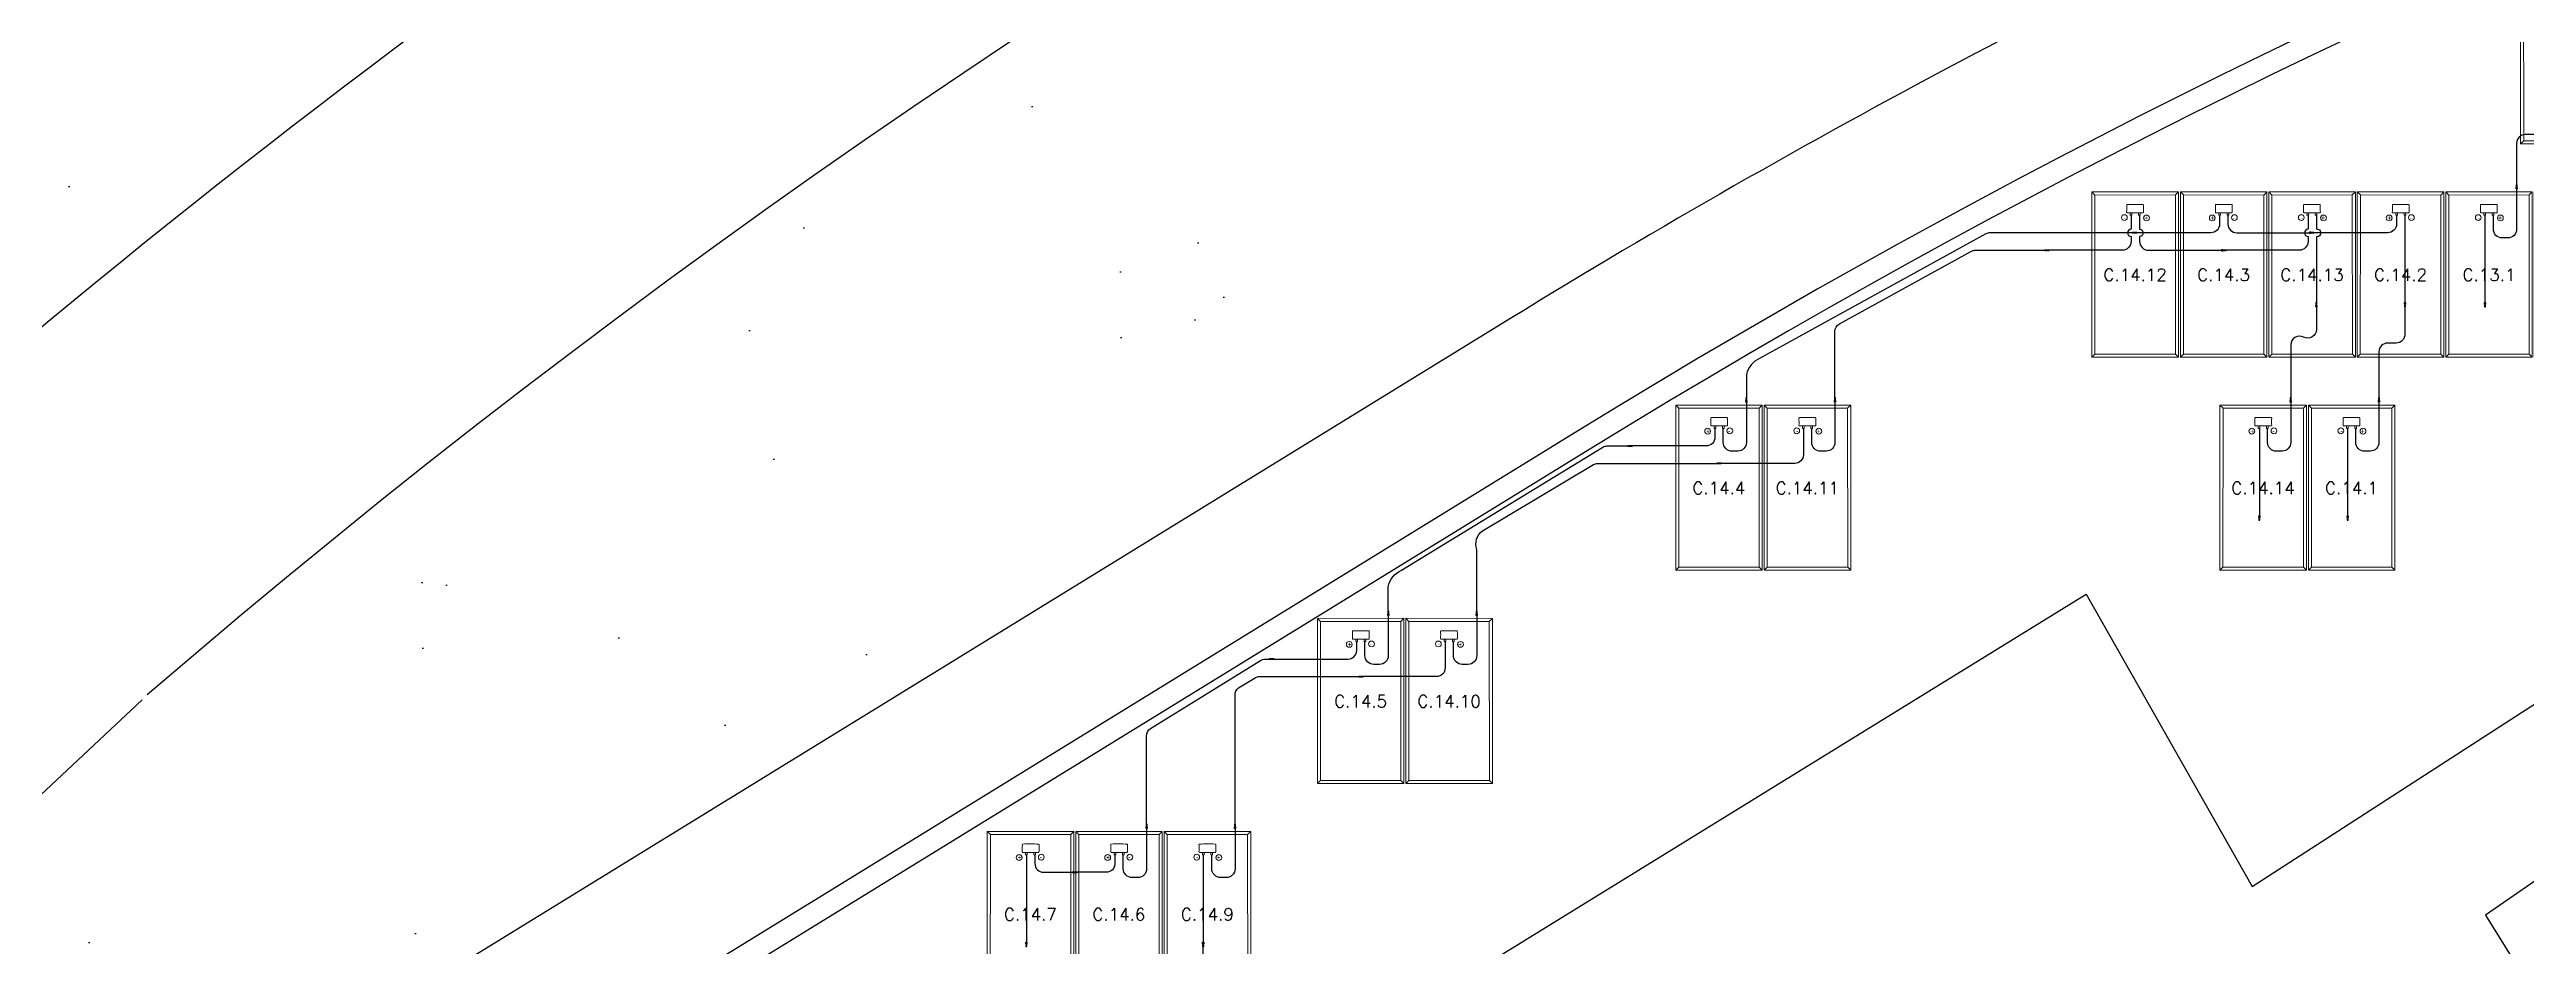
# Model space of a CAD drawing. Header units: metres. Extents: x 1796 to 2240, y -1398 to -999.
# Drawn here: x 1906.41 to 1934.77, y -1201.86 to -1191.6 of the extents above; entities that cross this region are included whole.
import ezdxf

# ---------------------------------------------------------------- set-up
doc = ezdxf.new("R2010")
doc.units = ezdxf.units.M
doc.header["$MEASUREMENT"] = 0
for name, color, linetype in [('ARQUITETURA', 253, 'CONTINUOUS'), ('CABO_MODULO_FV', 7, 'CONTINUOUS'), ('CABO_ORION_FV', 7, 'CONTINUOUS'), ('CONECTOR_MODULO_FV', 3, 'CONTINUOUS'), ('MÓDULOS FV', 7, 'CONTINUOUS')]:
    doc.layers.add(name, color=color, linetype=linetype)
doc.layers.add('MOD_ALOCADOS_A', color=5, linetype='CONTINUOUS', lineweight=9)
doc.layers.add('MODULOS_PV', color=2, linetype='CONTINUOUS', lineweight=9)
doc.styles.add('R120-500', font='romans.shx', dxfattribs={"height": 1.5})
pattern_1 = [(350.62296, (1466.5355, -762.2295), (4.08992, 4.08927), [0, -4.56, 0, -5.1, 0, -4.875]), (320.623, (1466.5355, -762.2295), (9.808834, 1.91215), [0, -2.46, 0, -4.11, 0, -1.575]), (280.623, (1464.013, -759.536), (6.39856, -6.807323), [0, -1.5, 0, -5.4, 0, -7.05]), (270.623, (1464.013, -759.536), (8.08648, -4.78256), [0, -0.75, 0, -3.54, 0, -4.05])]

# ---------------------------------------------------------------- blocks, each defined once
blk = doc.blocks.new('modulo')
at = {"layer": 'MODULOS_PV', "color": 8}
for p, q in [((-0.751, 2.014), (-0.753, 2.063)), ((-1.381, 1.342), (-1.43, 1.34)), ((0.577, 0.769), (0.626, 0.771)), ((-0.053, 0.097), (-0.051, 0.048))]:
    blk.add_line(p, q, dxfattribs=at)
for points in [[(-1.43, 1.34), (-0.753, 2.063), (0.626, 0.771), (-0.051, 0.048)], [(-1.381, 1.342), (-0.751, 2.014), (0.577, 0.769), (-0.053, 0.097)]]:
    blk.add_lwpolyline(points, close=True, dxfattribs=at)
for points in [[(-0.956, 1.498), (-0.935, 1.478), (-0.922, 1.492), (-0.943, 1.512)], [(-0.878, 1.581), (-0.857, 1.562), (-0.87, 1.548), (-0.891, 1.567)]]:
    blk.add_lwpolyline(points, dxfattribs=at)
at = {"layer": 'MODULOS_PV', "color": 1}
blk.add_circle((-0.963, 1.403), 0.0332, dxfattribs=at)
at = {"layer": 'MODULOS_PV', "color": 8}
blk.add_circle((-0.793, 1.591), 0.0332, dxfattribs=at)
blk.add_open_spline([(-0.986, 1.473), (-1.006, 1.493), (-1.027, 1.512), (-1.048, 1.532), (-1.048, 1.532), (-1.049, 1.534), (-1.049, 1.536), (-1.048, 1.538), (-1.048, 1.539), (-1.007, 1.583), (-0.966, 1.627), (-0.925, 1.67), (-0.924, 1.671), (-0.922, 1.672), (-0.919, 1.672), (-0.918, 1.671), (-0.917, 1.671), (-0.897, 1.652), (-0.876, 1.632), (-0.855, 1.613), (-0.855, 1.612), (-0.854, 1.611), (-0.854, 1.608), (-0.855, 1.606), (-0.855, 1.605), (-0.896, 1.561), (-0.937, 1.518), (-0.978, 1.474), (-0.979, 1.473), (-0.981, 1.472), (-0.984, 1.472), (-0.985, 1.473), (-0.986, 1.473)], degree=3, knots=[0, 0, 0, 0, 1, 1, 1, 1.002534, 1.003925, 1.008052, 1.008052, 1.008052, 2.008052, 2.008052, 2.008052, 2.012179, 2.01357, 2.016104, 2.016104, 2.016104, 3.016104, 3.016104, 3.016104, 3.018638, 3.02003, 3.024156, 3.024156, 3.024156, 4.024156, 4.024156, 4.024156, 4.028283, 4.029675, 4.032208, 4.032208, 4.032208, 4.032208], dxfattribs=at)
at = {"layer": 'MODULOS_PV', "color": 1, "insert": (-0.997, 1.409), "char_height": 0.0572, "width": 0.10748, "attachment_point": 1, "rotation": 46.8722}
blk.add_mtext('+', dxfattribs=at)
at = {"layer": 'MODULOS_PV', "color": 8, "insert": (-0.827, 1.597), "char_height": 0.0572, "width": 0.10748, "attachment_point": 1, "rotation": 46.8722}
blk.add_mtext('-', dxfattribs=at)
blk = doc.blocks.new('CONECTOR_PLACA')
at = {"layer": 'CONECTOR_MODULO_FV'}
blk.add_hatch(color=256, dxfattribs=at).paths.add_polyline_path([(-0.001, -0.018), (0.001, -0.018), (0.001, -0.024), (0, -0.024), (-0.001, -0.024)])
for p, q in [((0, 0), (-0.006, 0)), ((-0.006, 0), (-0.006, -0.018)), ((0.006, 0), (0, 0)), ((0.006, -0.018), (0.006, 0)), ((-0.006, -0.018), (0.006, -0.018)), ((-0.001, -0.018), (-0.001, -0.024)), ((0.001, -0.018), (0.001, -0.024))]:
    blk.add_line(p, q, dxfattribs=at)
for points in [[(-0.002, -0.018), (-0.002, -0.022), (-0.001, -0.023), (-0.001, -0.024), (0, -0.024)], [(0.002, -0.018), (0.002, -0.022), (0.001, -0.023), (0.001, -0.024), (0, -0.024)]]:
    blk.add_lwpolyline(points, dxfattribs=at)
blk = doc.blocks.new('CONECTOR ORION')
at = {"layer": 'CONECTOR_MODULO_FV', "true_color": 0xf8d731}
blk.add_hatch(color=40, dxfattribs=at).paths.add_polyline_path([(-537.822, -669.536), (-537.822, -669.538), (-537.816, -669.538), (-537.816, -669.537), (-537.816, -669.536)])
at = {"layer": 'CONECTOR_MODULO_FV', "color": 40, "true_color": 0xf8d731}
for p, q in [((-537.84, -669.537), (-537.84, -669.531)), ((-537.84, -669.531), (-537.822, -669.531)), ((-537.84, -669.543), (-537.84, -669.537)), ((-537.822, -669.543), (-537.84, -669.543)), ((-537.822, -669.531), (-537.822, -669.543)), ((-537.822, -669.536), (-537.816, -669.536)), ((-537.822, -669.538), (-537.816, -669.538))]:
    blk.add_line(p, q, dxfattribs=at)
for points in [[(-537.822, -669.534), (-537.818, -669.534), (-537.817, -669.536), (-537.816, -669.536), (-537.816, -669.537)], [(-537.822, -669.539), (-537.818, -669.539), (-537.817, -669.538), (-537.816, -669.538), (-537.816, -669.537)]]:
    blk.add_lwpolyline(points, dxfattribs=at)

msp = doc.modelspace()

# ---------------------------------------------------------------- hatches: boundary and pattern name
at = {"layer": 'ARQUITETURA'}
h = msp.add_hatch(dxfattribs=at)
h.set_pattern_fill('AR-SAND', color=116, scale=3, angle=-46.877, style=0)
h.set_pattern_definition(pattern_1)
h.paths.add_polyline_path([(1891.75, -1141.193), (1888.66, -1142.838), (1888.588, -1142.707), (1881.655, -1146.67), (1877.849, -1149.014), (1869.565, -1154.557), (1860.873, -1161.087), (1867.94, -1168.633), (1875.757, -1161.312), (1880.303, -1166.166), (1872.486, -1173.487), (1898.849, -1201.637), (1903.517, -1197.278), (1907.791, -1193.574), (1912.186, -1190.252), (1918.103, -1186.33), (1925.755, -1182.075), (1930.989, -1179.637), (1936.113, -1177.587), (1941.154, -1175.876), (1944.014, -1175.034), (1940.631, -1161.343), (1937.353, -1148.129), (1930.376, -1149.86), (1929.53, -1147.315), (1924.436, -1149.124), (1920.723, -1150.593), (1915.46, -1152.903), (1911.172, -1154.985), (1907.912, -1156.607), (1902.792, -1159.154), (1901.106, -1159.994)])
h = msp.add_hatch(dxfattribs=at)
h.set_pattern_fill('AR-SAND', color=116, scale=3, angle=-46.877, style=0)
h.set_pattern_definition(pattern_1)
h.paths.add_polyline_path([(1968.94, -1175.477), (1969.026, -1177.396), (1972.992, -1177.314), (1980.864, -1177.776), (1990.307, -1179.19), (2001.352, -1181.259), (2001.722, -1179.297), (1989.318, -1176.97), (1984.284, -1176.065), (1972.707, -1175.345)])
h.paths.add_polyline_path([(1965.029, -1177.542), (1964.942, -1175.617), (1962.446, -1175.704), (1953.488, -1176.941), (1938.948, -1180.818), (1927.111, -1185.959), (1914.809, -1193.363), (1907.472, -1199.042), (1908.838, -1200.501), (1915.412, -1195.321), (1922.392, -1190.748), (1929.652, -1186.844), (1937.161, -1183.602), (1948.061, -1180.169), (1955.436, -1178.628)])
h = msp.add_hatch(dxfattribs=at)
h.set_pattern_fill('AR-SAND', color=116, scale=3, angle=-46.877, style=0)
h.set_pattern_definition(pattern_1)
edge = h.paths.add_edge_path()
edge.add_arc((1971.325, -1273.05), 92, 93.82041, 111.90763)
edge.add_line((1936.999, -1187.694), (1937.559, -1189.085))
edge.add_arc((1971.325, -1273.05), 90.5, 111.90763, 114.20354)
edge.add_line((1934.222, -1190.505), (1933.608, -1189.137))
edge.add_arc((1971.325, -1273.05), 92, 114.20328, 121.57407)
edge.add_line((1923.154, -1194.669), (1910.162, -1202.654))
edge.add_line((1910.162, -1202.654), (1908.838, -1200.501))
edge.add_arc((1971.325, -1273.05), 95.75, 93.77161, 130.73854, ccw=False)
edge.add_line((1965.027, -1177.507), (1965.195, -1181.254))
edge = h.paths.add_edge_path()
edge.add_arc((1971.325, -1273.05), 92, 79.39324, 91.32909)
edge.add_line((1969.191, -1181.075), (1969.023, -1177.328))
edge.add_arc((1971.325, -1273.05), 95.75, 79.39324, 91.37788, ccw=False)
edge.add_line((1988.95, -1178.936), (2001.352, -1181.259))
edge.add_line((2001.352, -1181.259), (2013.609, -1210.073))
edge.add_line((2013.609, -1210.073), (1999.373, -1207.291))
edge.add_line((1999.373, -1207.291), (1985.934, -1214.289))
edge.add_line((1985.934, -1214.289), (1979.219, -1214.591))
edge.add_line((1979.219, -1214.591), (1980.336, -1202.624))
edge.add_arc((1971.325, -1273.05), 71, 79.39324, 82.70853, ccw=False)
edge.add_line((1984.394, -1203.263), (1999.541, -1206.1))
edge.add_arc((2068.683, -1199.209), 69.485, 169.39324, 185.69147, ccw=False)
edge.add_line((2000.386, -1186.419), (1987.983, -1184.096))
edge.add_line((1987.983, -1184.096), (1988.26, -1182.622))
h = msp.add_hatch(dxfattribs=at)
h.set_pattern_fill('AR-SAND', color=116, scale=3, angle=-46.877, style=0)
h.set_pattern_definition(pattern_1)
h.paths.add_polyline_path([(1914.874, -1210.322), (1908.838, -1200.501), (1907.472, -1199.042), (1904.753, -1201.589), (1911.424, -1212.442)])

# ---------------------------------------------------------------- linework, layer by layer
for p, q in [((1923.154, -1194.669), (1910.162, -1202.654)), ((1923.94, -1195.947), (1910.947, -1203.932)), ((1924.07, -1196.16), (1911.291, -1204.014)), ((1907.472, -1199.042), (1902.673, -1203.538))]:
    msp.add_line(p, q, dxfattribs=at)
msp.add_lwpolyline([(1920.645, -1205.673), (1923.162, -1204.232), (1922.069, -1202.554), (1929.733, -1197.831), (1931.634, -1201.178), (1936.807, -1197.835), (1937.709, -1199.157), (1934.305, -1201.505), (1935.52, -1203.459), (1932.82, -1205.268), (1931.864, -1203.673), (1922.718, -1208.868)], close=True, dxfattribs=at)
for centre, radius, start, end in [((1971.074, -1272.663), 101.286, 104.92615, 130.91481), ((1971.325, -1273.05), 97.75, 79.39324, 130.73854), ((1971.325, -1273.05), 90.5, 79.39324, 121.57407), ((1971.325, -1273.05), 90.25, 79.39324, 121.57407), ((1971.325, -1273.05), 92, 114.20328, 121.57407), ((1971.325, -1273.05), 72.75, 79.39324, 121.57407), ((1971.325, -1273.05), 72.5, 79.39324, 121.57407)]:
    msp.add_arc(centre, radius, start, end, dxfattribs=at)
at = {"layer": 'CABO_MODULO_FV'}
for p, q in [((1933.382, -1193.496), (1933.382, -1194.496)), ((1934.299, -1193.496), (1934.299, -1194.496))]:
    msp.add_line(p, q, dxfattribs=at)
at = {"layer": 'CABO_MODULO_FV', "color": 1}
for points in [[(1934.661, -1193.195), (1934.661, -1193.656, -0.414211), (1934.561, -1193.756), (1934.495, -1193.756, -0.414214), (1934.395, -1193.656), (1934.395, -1193.496)], [(1931.26, -1193.496), (1931.26, -1193.596, -0.414214), (1931.16, -1193.696), (1930.313, -1193.696)], [(1930.344, -1193.496), (1930.344, -1193.655, -1), (1930.344, -1193.74), (1930.344, -1193.796, 0.414214), (1930.444, -1193.896), (1931.284, -1193.896)], [(1933.286, -1193.496), (1933.286, -1193.596, -0.414214), (1933.186, -1193.696), (1932.339, -1193.696)], [(1932.369, -1193.496), (1932.369, -1193.653, -1.12956), (1932.369, -1193.741), (1932.369, -1194.496)], [(1926.856, -1195.635), (1926.856, -1196.096, -0.414211), (1926.756, -1196.196), (1926.69, -1196.196, -0.414214), (1926.59, -1196.096), (1926.59, -1195.936)], [(1933.085, -1195.635), (1933.085, -1196.096, -0.414211), (1932.985, -1196.196), (1932.919, -1196.196, -0.414214), (1932.819, -1196.096), (1932.819, -1195.936)], [(1925.482, -1195.936), (1925.482, -1196.036, -0.414214), (1925.382, -1196.136), (1924.534, -1196.136)], [(1931.716, -1195.936), (1931.716, -1196.093, 0.001105), (1931.716, -1196.181), (1931.716, -1196.936)], [(1922.754, -1198.075), (1922.754, -1198.536, -0.414211), (1922.654, -1198.636), (1922.588, -1198.636, -0.414214), (1922.488, -1198.536), (1922.488, -1198.376)], [(1919.987, -1200.515), (1919.987, -1200.976, -0.414211), (1919.887, -1201.076), (1919.821, -1201.076, -0.414214), (1919.721, -1200.976), (1919.721, -1200.816)], [(1917.599, -1200.816), (1917.599, -1200.973, 0.001105), (1917.599, -1201.061), (1917.599, -1201.816)], [(1918.612, -1200.816), (1918.612, -1200.916, -0.414214), (1918.512, -1201.016), (1918.176, -1201.016)]]:
    msp.add_lwpolyline(points, format="xyb", dxfattribs=at)
at = {"layer": 'CABO_MODULO_FV'}
for points in [[(1930.247, -1193.496), (1930.247, -1193.655, 0.928013), (1930.247, -1193.74), (1930.247, -1193.796, -0.414214), (1930.147, -1193.896), (1929.307, -1193.896)], [(1932.273, -1193.496), (1932.273, -1193.655, 0.928013), (1932.273, -1193.74), (1932.273, -1193.796, -0.414214), (1932.173, -1193.896), (1931.333, -1193.896)], [(1931.356, -1193.496), (1931.356, -1193.596, 0.414214), (1931.456, -1193.696), (1932.29, -1193.696)], [(1925.843, -1195.635), (1925.843, -1196.096, -0.414211), (1925.743, -1196.196), (1925.677, -1196.196, -0.414214), (1925.577, -1196.096), (1925.577, -1195.936)], [(1932.075, -1195.635), (1932.075, -1196.096, -0.414211), (1931.975, -1196.196), (1931.909, -1196.196, -0.414214), (1931.809, -1196.096), (1931.809, -1195.936)], [(1926.495, -1195.936), (1926.495, -1196.095, -0.002041), (1926.495, -1196.18), (1926.495, -1196.236, -0.414214), (1926.395, -1196.336), (1925.554, -1196.336)], [(1932.726, -1195.936), (1932.726, -1196.093, 0.001105), (1932.726, -1196.181), (1932.726, -1196.936)], [(1921.741, -1198.075), (1921.741, -1198.536, -0.414211), (1921.641, -1198.636), (1921.575, -1198.636, -0.414214), (1921.475, -1198.536), (1921.475, -1198.376)], [(1922.393, -1198.376), (1922.393, -1198.535, -0.002041), (1922.393, -1198.62), (1922.393, -1198.676, -0.414214), (1922.293, -1198.776), (1921.452, -1198.776)], [(1918.974, -1200.515), (1918.974, -1200.976, -0.414211), (1918.874, -1201.076), (1918.808, -1201.076, -0.414214), (1918.708, -1200.976), (1918.708, -1200.816)], [(1917.695, -1200.816), (1917.695, -1200.916, 0.414214), (1917.795, -1201.016), (1918.128, -1201.016)], [(1919.622, -1200.816), (1919.622, -1200.973, 0.001105), (1919.622, -1201.061), (1919.622, -1201.816)]]:
    msp.add_lwpolyline(points, format="xyb", dxfattribs=at)
at = {"layer": 'CABO_ORION_FV', "color": 9, "linetype": 'ByBlock', "true_color": 0xbababa}
for points in [[(1935.153, -1192.104), (1935.153, -1192.472, -0.414214), (1935.053, -1192.572), (1934.761, -1192.572, 0.414214), (1934.661, -1192.672), (1934.661, -1193.146)], [(1926.856, -1195.586), (1926.856, -1194.826, -0.273606), (1926.908, -1194.738), (1928.419, -1193.908, -0.126295), (1928.467, -1193.896), (1929.258, -1193.896)], [(1933.382, -1194.544), (1933.382, -1194.858, -0.414214), (1933.282, -1194.958), (1933.185, -1194.958, 0.414214), (1933.085, -1195.058), (1933.085, -1195.586)], [(1922.754, -1198.026), (1922.754, -1197.322, -0.31273), (1922.821, -1197.106), (1924.09, -1196.35, -0.135143), (1924.141, -1196.336), (1925.506, -1196.336)], [(1919.987, -1200.466), (1919.987, -1198.992, -0.266494), (1920.028, -1198.906), (1920.219, -1198.79, -0.137315), (1920.271, -1198.776), (1921.404, -1198.776)], [(1919.221, -1202.906), (1919.221, -1202.387, -0.414214), (1919.321, -1202.287), (1919.522, -1202.287, 0.414214), (1919.622, -1202.187), (1919.622, -1201.864)]]:
    msp.add_lwpolyline(points, format="xyb", dxfattribs=at)
at = {"layer": 'CABO_ORION_FV', "color": 14, "linetype": 'ByBlock'}
for points in [[(1930.264, -1193.696), (1928.632, -1193.696, 0.126583), (1928.584, -1193.708), (1925.992, -1195.137, 0.243795), (1925.843, -1195.318), (1925.843, -1195.586)], [(1932.369, -1194.544), (1932.369, -1194.803, -0.566154), (1932.222, -1194.891, 0.566154), (1932.075, -1194.979), (1932.075, -1195.586)], [(1921.741, -1198.026), (1921.741, -1197.75, -0.242029), (1921.893, -1197.558), (1924.197, -1196.15, -0.138019), (1924.249, -1196.136), (1924.486, -1196.136)], [(1918.974, -1200.466), (1918.974, -1199.456, -0.259642), (1919.021, -1199.371), (1920.28, -1198.591, -0.139562), (1920.333, -1198.576), (1920.384, -1198.576)]]:
    msp.add_lwpolyline(points, format="xyb", dxfattribs=at)
at = {"layer": 'CABO_ORION_FV', "color": 1}
msp.add_lwpolyline([(1920.432, -1198.576), (1921.28, -1198.576, 0.414214), (1921.38, -1198.476), (1921.38, -1198.376)], format="xyb", dxfattribs=at)

# ---------------------------------------------------------------- block references
at = {"layer": 'CONECTOR_MODULO_FV', "xscale": -1}
for name, p, rotation in [('CONECTOR ORION', (1265.124, -1730.986), 90), ('CONECTOR_PLACA', (1934.661, -1193.195), 180), ('CONECTOR_PLACA', (1930.313, -1193.696), 270), ('CONECTOR_PLACA', (1932.339, -1193.696), 270), ('CONECTOR_PLACA', (1929.307, -1193.896), 270), ('CONECTOR_PLACA', (1931.333, -1193.896), 270), ('CONECTOR ORION', (2602.919, -656.705), 270), ('CONECTOR ORION', (2603.836, -656.705), 270), ('CONECTOR ORION', (1256.306, -1733.426), 90), ('CONECTOR_PLACA', (1925.843, -1195.635), 180), ('CONECTOR ORION', (1257.319, -1733.426), 90), ('CONECTOR_PLACA', (1926.856, -1195.635), 180), ('CONECTOR ORION', (1262.538, -1733.426), 90), ('CONECTOR_PLACA', (1932.075, -1195.635), 180), ('CONECTOR ORION', (1263.548, -1733.426), 90), ('CONECTOR_PLACA', (1933.085, -1195.635), 180), ('CONECTOR_PLACA', (1924.534, -1196.136), 270), ('CONECTOR_PLACA', (1925.554, -1196.336), 270), ('CONECTOR ORION', (2601.253, -659.145), 270), ('CONECTOR ORION', (2602.263, -659.145), 270), ('CONECTOR ORION', (1252.204, -1735.866), 90), ('CONECTOR_PLACA', (1921.741, -1198.075), 180), ('CONECTOR ORION', (1253.217, -1735.866), 90), ('CONECTOR_PLACA', (1922.754, -1198.075), 180), ('CONECTOR_PLACA', (1920.432, -1198.576), 270), ('CONECTOR_PLACA', (1921.452, -1198.776), 270), ('CONECTOR ORION', (1249.437, -1738.306), 90), ('CONECTOR_PLACA', (1918.974, -1200.515), 180), ('CONECTOR ORION', (1250.45, -1738.306), 90), ('CONECTOR_PLACA', (1919.987, -1200.515), 180), ('CONECTOR_PLACA', (1918.176, -1201.016), 270), ('CONECTOR ORION', (2587.136, -664.025), 270), ('CONECTOR ORION', (2589.159, -664.025), 270)]:
    msp.add_blockref(name, p, dxfattribs=dict(at, rotation=rotation))
at = {"layer": 'CONECTOR_MODULO_FV'}
for name, p in [('CONECTOR ORION', (2468.104, -524.159)), ('CONECTOR ORION', (2467.098, -524.359)), ('CONECTOR_PLACA', (1932.369, -1194.496)), ('CONECTOR ORION', (2462.326, -526.599)), ('CONECTOR ORION', (2463.346, -526.799)), ('CONECTOR ORION', (2458.223, -529.039)), ('CONECTOR ORION', (2459.243, -529.239))]:
    msp.add_blockref(name, p, dxfattribs=at)
for name, p, rotation in [('CONECTOR_PLACA', (1932.29, -1193.696), 90), ('CONECTOR_PLACA', (1931.284, -1193.896), 90), ('CONECTOR ORION', (1262.832, -656.705), 90.00000000000001), ('CONECTOR_PLACA', (1918.128, -1201.016), 90)]:
    msp.add_blockref(name, p, dxfattribs=dict(at, rotation=rotation))
at = {"layer": 'CONECTOR_MODULO_FV', "xscale": -1}
for p in [(1933.382, -1194.496), (1934.299, -1194.496), (1931.716, -1196.936), (1932.726, -1196.936), (1917.599, -1201.816), (1919.622, -1201.816)]:
    msp.add_blockref('CONECTOR_PLACA', p, dxfattribs=at)
at = {"layer": 'MÓDULOS FV', "xscale": -1, "rotation": 46.87216913315991}
for p in [(1935.698, -1192.749), (1930.789, -1195.189), (1932.815, -1195.189), (1934.841, -1195.189), (1927.037, -1197.629), (1933.268, -1197.629), (1922.934, -1200.069), (1920.167, -1202.509)]:
    msp.add_blockref('modulo', p, dxfattribs=at)
at = {"layer": 'MÓDULOS FV', "rotation": 313.12783086684}
for p in [(1930.811, -1195.189), (1932.837, -1195.189), (1934.863, -1195.189), (1925.033, -1197.629), (1931.264, -1197.629), (1920.93, -1200.069), (1917.15, -1202.509), (1918.163, -1202.509)]:
    msp.add_blockref('modulo', p, dxfattribs=at)

# ---------------------------------------------------------------- texts
at = {"layer": 'MOD_ALOCADOS_A', "color": 6, "char_height": 0.14, "attachment_point": 5, "style": 'R120-500'}
for s, insert in [('C.14.12', (1930.293, -1194.178)), ('C.14.3', (1931.306, -1194.178)), ('C.14.13', (1932.319, -1194.178)), ('C.14.2', (1933.332, -1194.178)), ('C.14.4', (1925.527, -1196.618)), ('C.14.11', (1926.54, -1196.618)), ('C.14.14', (1931.758, -1196.618)), ('C.14.1', (1932.771, -1196.618)), ('C.14.5', (1921.425, -1199.058)), ('C.14.10', (1922.438, -1199.058)), ('C.14.7', (1917.644, -1201.498)), ('C.14.6', (1918.657, -1201.498)), ('C.14.9', (1919.67, -1201.498))]:
    msp.add_mtext_dynamic_manual_height_columns(s, width=0.992, gutter_width=7.5, heights=[0], dxfattribs=dict(at, insert=insert))
at = {"layer": 'MOD_ALOCADOS_A', "color": 4, "insert": (1934.345, -1194.178), "char_height": 0.14, "attachment_point": 5, "style": 'R120-500'}
msp.add_mtext_dynamic_manual_height_columns('C.13.1', width=0.992, gutter_width=7.5, heights=[0], dxfattribs=at)

doc.saveas('drawing.dxf')
